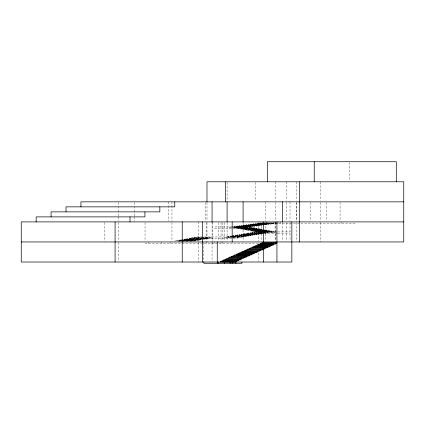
<?xml version="1.0" encoding="UTF-8"?>
<svg xmlns="http://www.w3.org/2000/svg" width="425" height="425" viewBox="0 0 425 425"><rect width="100%" height="100%" fill="white"/><g stroke="black" fill="none" stroke-linecap="round" stroke-linejoin="round"><path stroke-width="0.32" stroke-dasharray="2.12 1.59" d="M275.735 222.843L259.994 222.843L259.994 223.906M264.658 222.966L280.394 222.966M354.992 223.157L257.667 223.157L257.667 224.219M262.326 223.279L264.244 223.279M277.483 223.279L264.658 223.279L264.658 222.217M271.07 223.47L255.335 223.47L255.335 224.533M259.994 223.593L275.735 223.593L275.735 222.53M268.738 223.784L253.002 223.784L253.002 224.846M257.667 223.906L273.402 223.906L273.402 222.843M266.406 224.097L250.67 224.097L250.67 225.16M255.335 224.219L271.07 224.219L271.07 223.157M264.079 224.411L248.338 224.411L248.338 225.473M253.002 224.533L268.738 224.533L268.738 223.47M261.747 224.724L246.006 224.724L246.006 225.787M250.67 224.846L266.406 224.846L266.406 223.784M259.415 225.038L243.679 225.038L243.679 226.1M248.338 225.16L264.079 225.16M257.082 225.351L241.347 225.351L241.347 226.413M246.006 225.473L261.747 225.473L261.747 224.411M254.75 225.664L239.015 225.664L239.015 226.727M243.679 225.787L259.415 225.787L259.415 224.724M252.418 225.978L236.683 225.978L236.683 227.04M241.347 226.1L257.082 226.1L257.082 225.038M250.091 226.291L234.35 226.291L234.35 227.354M239.015 226.413L254.75 226.413L254.75 225.351M232.023 226.605L247.759 226.605M236.683 226.727L252.418 226.727L252.418 225.664M234.35 227.04L250.091 227.04L250.091 225.978M234.882 227.232L251.472 227.232L251.472 228.294M232.023 227.354L247.759 227.354L247.759 226.291M236.555 227.545L253.151 227.545L253.151 228.607M229.691 227.667L232.884 227.667M233.298 227.667L245.427 227.667L245.427 226.605M238.228 227.858L254.825 227.858L254.825 228.921M234.882 227.981L251.472 227.981M253.151 228.294L236.555 228.294L236.555 227.232M241.581 228.485L258.177 228.485L258.177 229.548M254.825 228.607L238.228 228.607L238.228 227.545M243.259 228.799L259.856 228.799L259.856 229.861M256.503 228.921L239.907 228.921L239.907 227.858M244.933 229.112L261.529 229.112L261.529 230.175M258.177 229.234L241.581 229.234L241.581 228.172M246.612 229.426L263.202 229.426M259.856 229.548L243.259 229.548L243.259 228.485M248.285 229.739L264.233 229.739M261.529 229.861L244.933 229.861L244.933 228.799M249.958 230.053L263.962 230.053M264.61 230.053L266.555 230.053L266.555 231.115M263.202 230.175L246.612 230.175L246.612 229.112M251.637 230.366L268.233 230.366L268.233 231.428M264.233 230.488L248.285 230.488L248.285 229.426M253.311 230.679L269.907 230.679L269.907 231.742M263.962 230.802L249.958 230.802L249.958 229.739M264.61 230.802L266.555 230.802M254.989 230.993L271.586 230.993L271.586 232.055M268.233 231.115L251.637 231.115L251.637 230.053M256.663 231.306L273.259 231.306L273.259 232.369M269.907 231.428L253.311 231.428L253.311 230.366M258.342 231.62L274.933 231.62L274.933 232.682M271.586 231.742L254.989 231.742L254.989 230.679M277.509 231.933L254.23 231.933L254.23 233.187M277.886 231.933L290.015 231.933M273.259 232.055L256.663 232.055L256.663 230.993M267.638 232.247L252.365 232.247L252.365 233.309M258.342 232.369L274.933 232.369M265.774 232.56L250.5 232.56L250.5 233.623M276.611 232.682L260.015 232.682L260.015 231.62M263.909 232.873L248.636 232.873L248.636 233.936M252.365 232.996L267.638 232.996M277.509 233.187L246.771 233.187L246.771 234.249M277.886 233.187L290.015 233.187M250.5 233.309L265.774 233.309L265.774 232.247M260.174 233.5L244.906 233.5L244.906 234.563M248.636 233.623L263.909 233.623M243.042 233.814L258.31 233.814M246.771 233.936L262.044 233.936L262.044 232.873M256.445 234.127L241.177 234.127L241.177 235.19M244.906 234.249L260.174 234.249L260.174 233.187M254.58 234.435L239.312 234.435L239.312 235.503M243.042 234.563L258.31 234.563L258.31 233.5M252.716 234.749L237.447 234.749L237.447 235.817M241.177 234.876L256.445 234.876L256.445 233.814M250.851 235.062L235.583 235.062L235.583 236.13M239.312 235.19L254.58 235.19L254.58 234.127M248.986 235.376L233.718 235.376L233.718 236.443M237.447 235.503L252.716 235.503L252.716 234.435M231.853 235.689L247.122 235.689M235.583 235.817L250.851 235.817L250.851 234.749M245.257 236.002L229.989 236.002L229.989 237.07M233.718 236.13L248.986 236.13L248.986 235.062M243.392 236.316L228.124 236.316L228.124 237.384M231.853 236.443L247.122 236.443L247.122 235.376M232.64 236.629L226.259 236.629L226.259 237.697M233.229 236.629L241.528 236.629M229.989 236.757L245.257 236.757L245.257 235.689M239.663 236.943L196.068 236.943L196.068 238.197M228.124 237.07L243.392 237.07L243.392 236.002M210.986 237.256L194.39 237.256L194.39 238.324M226.259 237.384L232.64 237.384M233.229 237.384L241.528 237.384L241.528 236.316M209.312 237.57L192.716 237.57L192.716 238.637M224.389 237.697L232.693 237.697M233.277 237.697L239.663 237.697L239.663 236.629M207.634 237.883L191.038 237.883L191.038 238.951M194.39 238.011L210.986 238.011M192.716 238.324L209.312 238.324L209.312 237.256M202.337 238.51L187.691 238.51L187.691 239.578M202.985 238.51L204.282 238.51M191.038 238.637L207.634 238.637L207.634 237.57M202.608 238.823L186.012 238.823L186.012 239.891M189.364 238.951L205.96 238.951L205.96 237.883M200.929 239.137L184.338 239.137L184.338 240.205M187.691 239.264L202.337 239.264M202.985 239.264L204.282 239.264L204.282 238.197M182.66 239.45L199.256 239.45M186.012 239.578L202.608 239.578M197.583 239.764L180.986 239.764L180.986 240.832M184.338 239.891L200.929 239.891L200.929 238.823M195.904 240.077L179.308 240.077L179.308 241.145M182.66 240.205L199.256 240.205L199.256 239.137M194.23 240.391L177.634 240.391L177.634 241.145L194.23 241.145L194.23 240.077M180.986 240.518L197.583 240.518L197.583 239.45M175.961 240.704L192.552 240.704M179.308 240.832L195.904 240.832L195.904 239.764M174.282 241.018L190.878 241.018M258.342 243.212L145.037 243.212L145.037 241.958M349.371 162.377L349.371 181.14M341.588 221.903L341.588 223.157M340.074 202.491L340.074 221.255M326.666 202.491L326.666 221.255M320.291 181.788L320.291 200.552M320.291 202.491L320.291 221.255M320.291 222.551L320.291 241.958M310.234 202.491L310.234 221.255M296.831 202.491L296.831 221.255M296.507 181.788L296.507 200.552M296.507 202.491L296.507 221.255M296.507 222.551L296.507 241.315M290.015 201.843L290.015 221.255M290.015 222.551L290.015 241.315M286.774 181.788L286.774 200.552M286.774 202.491L286.774 221.255M286.774 222.551L286.774 241.315M282.556 222.551L282.556 241.315M280.394 221.903L280.394 223.157M278.062 222.217L278.062 223.279M275.527 181.788L275.527 200.552M275.527 202.491L275.527 221.255M275.527 222.551L275.527 241.315M275.097 222.551L275.097 241.315M267.638 231.933L267.638 233.187M266.99 221.903L266.99 223.157M265.476 201.843L265.476 221.255M265.476 222.551L265.476 241.315M264.881 229.739L264.881 230.802M262.326 222.53L262.326 223.593M261.688 222.551L261.688 241.315M258.342 221.903L258.342 241.315M258.342 252.96L258.342 261.37M256.503 229.234L256.503 228.172L214.768 228.172L214.768 226.918L249.799 226.918L249.799 228.172M255.42 182.431L255.42 200.552M243.095 222.551L243.095 241.315M237.798 236.943L237.798 238.197L189.364 238.197L189.364 239.264M234.882 226.918L234.882 228.172M229.691 226.918L229.691 228.172M227.093 182.431L227.093 200.552M227.093 222.551L227.093 241.315M224.389 222.551L224.389 241.315M222.881 222.551L222.881 241.315M222.232 241.958L222.232 243.212M221.042 222.551L221.042 241.315M221.042 241.958L221.042 243.212M218.769 222.551L218.769 241.315M214.768 241.958L214.768 243.212M212.176 222.551L212.176 241.315M212.176 241.958L212.176 243.212M212.064 221.903L212.064 241.315M212.064 242.606L212.064 261.37M210.986 236.943L210.986 238.197M206.986 202.491L206.986 221.255M206.986 222.551L206.986 241.958M206.12 222.551L206.12 241.315M206.12 241.958L206.12 243.212M205.472 202.491L205.472 221.255M203.851 242.606L203.851 261.37M198.661 221.903L198.661 241.315M198.661 242.606L198.661 262.018M192.552 240.391L192.552 241.145M171.96 201.843L171.96 221.255M171.96 222.551L171.96 241.315M170.77 241.958L170.77 243.212M168.173 201.843L168.173 221.255M161.798 241.958L161.798 243.212M148.389 241.958L148.389 243.212M145.037 222.551L145.037 241.315M134.661 202.491L134.661 216.081M134.661 216.723L134.661 221.255M118.224 202.491L118.224 216.081M118.224 216.723L118.224 221.255M118.224 222.551L118.224 241.315M118.224 242.606L118.224 261.37M104.821 222.551L104.821 241.315"/><path stroke-width="0.64" d="M403.75 201.843L80.931 201.843L80.931 206.858M403.75 221.903L21.25 221.903L21.25 262.018L291.853 262.018L291.853 221.903M21.25 241.958L403.75 241.958L403.75 181.788L206.986 181.788L206.986 201.843M276.935 242.675L261.928 242.675L261.928 243.429M276.935 243.429L260.334 243.392L260.334 244.147L275.336 244.147L275.336 242.675M273.737 244.109L258.735 244.109L258.735 244.858L273.737 244.858L273.737 243.392M272.138 244.827L257.136 244.827L257.136 245.576L272.138 245.576L272.138 244.109M270.539 245.544L255.537 245.544L255.537 246.293M268.94 246.256L253.938 246.256L253.938 247.01L268.94 247.01L268.94 245.544M268.627 246.293L270.539 246.293L270.539 244.827M267.341 246.973L252.338 246.973L252.338 247.727M256.153 251.988L241.15 251.988L241.15 252.742L256.153 252.742L256.153 251.271M254.554 252.705L239.551 252.705L239.551 253.459L254.554 253.459L254.554 251.988M252.955 253.422L237.952 253.422L237.952 254.171L252.955 254.171L252.955 252.705M251.356 254.139L236.353 254.139L236.353 254.888L251.356 254.888L251.356 253.422M249.757 254.851L234.754 254.851L234.754 255.606M238.568 259.866L223.566 259.866L223.566 260.621L238.568 260.621L238.568 259.149M238.255 259.903L240.167 259.903L240.167 258.437M236.969 260.583L221.967 260.583L221.967 261.338L236.969 261.338L236.969 259.866M235.37 261.301L220.368 261.301L220.368 262.055L235.37 262.055L235.37 260.583M396.291 181.788L396.291 161.728L267.314 161.728L267.314 181.788M314.234 161.728L314.234 181.788M299.312 181.788L299.312 241.958M282.556 201.843L282.556 221.903M276.935 221.903L276.935 262.018M267.341 246.256L267.341 247.727L250.739 247.69L250.739 248.444M265.742 246.973L265.742 248.444L249.14 248.407L249.14 249.156M264.148 247.69L264.148 249.156L247.541 249.124L247.541 249.873M263.527 221.903L263.527 241.958M263.527 249.077L263.527 262.018M262.549 248.407L262.549 249.873L245.942 249.842L245.942 250.591M260.95 249.124L260.95 250.591L244.348 250.553L244.348 251.308M259.351 249.842L259.351 251.308L242.749 251.271L242.749 252.025L257.752 252.025L257.752 250.553M249.757 254.139L249.757 255.606L233.155 255.568L233.155 256.323M248.163 254.851L248.163 256.323L231.556 256.286L231.556 257.04M246.564 255.568L246.564 257.04L229.957 257.003L229.957 257.757M244.965 256.286L244.965 257.757L228.363 257.72L228.363 258.469M243.366 257.003L243.366 258.469L226.764 258.437L226.764 259.186M243.095 201.843L243.095 221.903M241.937 262.018L241.937 263.272L203.851 263.272L203.851 262.018M241.767 257.72L241.767 259.186L225.165 259.149L225.165 259.903M235.907 262.018L235.907 263.272M233.771 261.301L233.771 262.055M232.178 221.903L232.178 241.958M232.178 262.018L232.178 263.272M230.153 262.018L230.153 263.272M227.093 201.843L227.093 221.903M225.579 181.788L225.579 201.843M224.713 262.018L224.713 263.272M218.769 262.018L218.769 263.272M217.255 241.958L217.255 263.272M212.064 201.843L212.064 221.903M202.337 221.903L202.337 262.018M182.229 221.903L182.229 262.018M174.765 201.843L174.765 206.858L66.008 206.858L66.008 211.873M159.848 206.858L159.848 211.873L51.09 211.873L51.09 216.888M144.93 211.873L144.93 216.888L36.167 216.888L36.167 221.903M130.007 216.888L130.007 221.903M115.09 221.903L115.09 262.018"/></g></svg>
